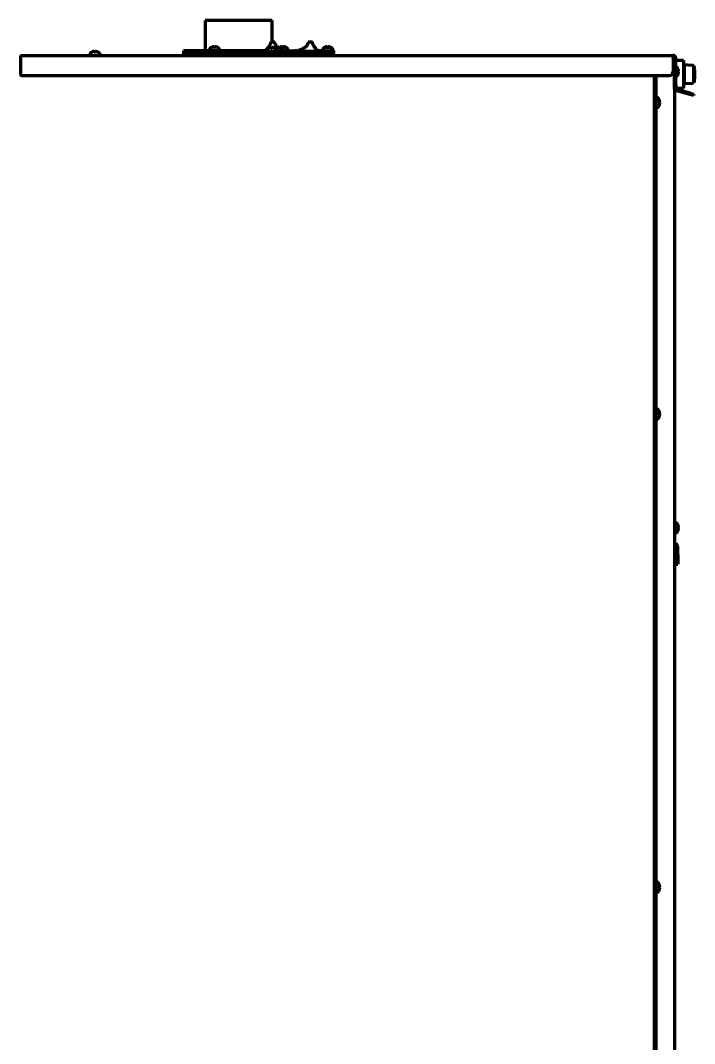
# Model space of a CAD drawing. Header units: inches. Extents: x 904 to 7172, y 213 to 5528.
# Drawn here: x 1658 to 2161, y 2969 to 3731 of the extents above; entities that cross this region are included whole.
import ezdxf

# ---------------------------------------------------------------- set-up
doc = ezdxf.new("R2010")
doc.units = ezdxf.units.IN

msp = doc.modelspace()

# ---------------------------------------------------------------- linework, layer by layer
at = {"linetype": 'Continuous', "lineweight": 70}
for p, q in [((1820.96, 3731.32), (1795.96, 3731.32)), ((1795.96, 3731.32), (1795.96, 3708.72)), ((1845.96, 3731.32), (1820.96, 3731.32)), ((1845.96, 3715.42), (1845.96, 3731.32)), ((1844.85, 3715.42), (1847.96, 3715.42)), ((1872.96, 3715.42), (1876.07, 3715.42)), ((1711.46, 3707.67), (1711.46, 3707.7)), ((1716.06, 3707.7), (1716.06, 3707.67)), ((1784.45, 3706.22), (1778.96, 3706.22)), ((1778.96, 3706.22), (1778.96, 3705.22)), ((1826.96, 3708.72), (1779.96, 3708.72)), ((1779.96, 3708.72), (1779.96, 3707.22)), ((1826.96, 3707.22), (1779.96, 3707.22)), ((1826.46, 3706.22), (1784.45, 3706.22)), ((1795.96, 3707.22), (1795.96, 3706.22)), ((1798.96, 3709.32), (1798.96, 3709.12)), ((1800.66, 3711.17), (1800.66, 3711.2)), ((1801.36, 3706.41), (1801.03, 3706.22)), ((1801.21, 3707.22), (1801.36, 3707.13)), ((1801.36, 3707.13), (1801.36, 3706.41)), ((1801.36, 3707.13), (1804.56, 3707.13)), ((1804.56, 3706.41), (1801.36, 3706.41)), ((1804.56, 3707.13), (1804.71, 3707.22)), ((1804.56, 3706.41), (1804.56, 3707.13)), ((1804.89, 3706.22), (1804.56, 3706.41)), ((1805.26, 3711.2), (1805.26, 3711.17)), ((1806.96, 3709.12), (1806.96, 3709.32)), ((1888.04, 3706.22), (1826.46, 3706.22)), ((1826.46, 3706.22), (1826.46, 3705.22)), ((1840.22, 3708.72), (1826.96, 3708.72)), ((1826.96, 3708.72), (1826.96, 3708.22)), ((1891.96, 3708.22), (1826.96, 3708.22)), ((1826.96, 3708.22), (1826.96, 3706.72)), ((1859.46, 3706.72), (1826.96, 3706.72)), ((1840.46, 3708.57), (1840.46, 3708.22)), ((1840.46, 3706.72), (1840.46, 3706.22)), ((1841.46, 3708.82), (1841.46, 3708.62)), ((1843.16, 3710.67), (1843.16, 3710.7)), ((1843.71, 3706.72), (1843.86, 3706.63)), ((1843.86, 3706.63), (1843.86, 3706.22)), ((1843.86, 3706.63), (1847.06, 3706.63)), ((1847.06, 3706.63), (1847.21, 3706.72)), ((1847.06, 3706.22), (1847.06, 3706.63)), ((1847.76, 3710.7), (1847.76, 3710.67)), ((1849.46, 3708.62), (1849.46, 3708.82)), ((1851.66, 3711.17), (1851.66, 3711.2)), ((1856.26, 3711.2), (1856.26, 3711.17)), ((1857.96, 3709.12), (1857.96, 3709.32)), ((1891.96, 3706.72), (1859.46, 3706.72)), ((1880.46, 3708.22), (1880.46, 3708.57)), ((1880.46, 3706.22), (1880.46, 3706.72)), ((1883.46, 3708.72), (1880.68, 3708.72)), ((1883.46, 3709.32), (1883.46, 3709.12)), ((1883.46, 3709.12), (1883.49, 3708.97)), ((1883.46, 3708.82), (1883.46, 3708.62)), ((1885.16, 3711.17), (1885.16, 3711.2)), ((1885.16, 3710.67), (1885.16, 3710.7)), ((1885.86, 3706.41), (1885.53, 3706.22)), ((1885.71, 3706.72), (1885.86, 3706.63)), ((1885.86, 3706.63), (1885.86, 3706.22)), ((1885.86, 3706.63), (1889.06, 3706.63)), ((1892.46, 3706.22), (1888.04, 3706.22)), ((1889.06, 3706.63), (1889.21, 3706.72)), ((1889.06, 3706.22), (1889.06, 3706.63)), ((1889.39, 3706.22), (1889.06, 3706.41)), ((1889.76, 3711.2), (1889.76, 3711.17)), ((1889.76, 3710.7), (1889.76, 3710.67)), ((1891.43, 3708.97), (1891.46, 3709.12)), ((1891.46, 3709.12), (1891.46, 3709.32)), ((1891.46, 3708.62), (1891.46, 3708.82)), ((1891.96, 3708.72), (1891.46, 3708.72)), ((1891.96, 3708.22), (1891.96, 3708.72)), ((1891.96, 3706.72), (1891.96, 3708.22)), ((1892.46, 3705.22), (1892.46, 3706.22)), ((1658.26, 3705.22), (1658.26, 3703.12)), ((1658.26, 3705.22), (2145.06, 3705.22)), ((1658.26, 3703.12), (1658.26, 3691.22)), ((1709.76, 3705.82), (1709.76, 3705.62)), ((1717.76, 3705.62), (1717.76, 3705.82)), ((1892.46, 3705.32), (1914.46, 3705.32)), ((1914.46, 3705.22), (1914.46, 3705.32)), ((1914.46, 3705.32), (1964.46, 3705.32)), ((1964.46, 3705.22), (1964.46, 3705.32)), ((2145.06, 3705.22), (2145.06, 3703.12)), ((2145.06, 3703.12), (2145.06, 3693.22)), ((2147.06, 3703.22), (2146.06, 3703.22)), ((2146.06, 3683.22), (2146.06, 3703.22)), ((2146.06, 3701.52), (2146.06, 2377.32)), ((2147.06, 3683.22), (2147.06, 3703.22)), ((2152.66, 3701.55), (2147.06, 3701.55)), ((2152.66, 3701.55), (2152.66, 3691.22)), ((2153.24, 3698.23), (2152.66, 3701.55)), ((2146.06, 3697.22), (2146.06, 3697.22)), ((2148.5, 3695.42), (2148.54, 3695.42)), ((2152.66, 3691.22), (2152.66, 3680.89)), ((2153.24, 3698.23), (2153.24, 3691.22)), ((2159.53, 3697.79), (2153.24, 3698.23)), ((2153.24, 3691.22), (2153.24, 3684.21)), ((2159.53, 3697.79), (2159.53, 3697.72)), ((2159.53, 3697.72), (2160.54, 3697.64)), ((2160.03, 3697.68), (2159.53, 3697.72)), ((2160.54, 3684.8), (2160.54, 3697.64)), ((1659.26, 3690.22), (2142.06, 3690.22)), ((2131.06, 2038.72), (2131.06, 3690.22)), ((2131.26, 3690.22), (2131.26, 2379.32)), ((2132.06, 3690.22), (2132.06, 2379.32)), ((2146.06, 3685.22), (2146.06, 3685.22)), ((2148.54, 3690.82), (2148.5, 3690.82)), ((2152.66, 3680.89), (2153.24, 3684.21)), ((2153.24, 3684.21), (2159.53, 3684.65)), ((2160.54, 3684.8), (2159.53, 3684.73)), ((2159.53, 3684.73), (2159.53, 3684.65)), ((2146.06, 3680.22), (2146.06, 3683.22)), ((2147.06, 3680.22), (2146.06, 3680.22)), ((2147.06, 3683.22), (2147.06, 3680.22)), ((2147.06, 3680.89), (2152.66, 3680.89)), ((2157.39, 3676.15), (2147.54, 3678.79)), ((2157.65, 3677.12), (2147.8, 3679.76)), ((2160.29, 3675.37), (2157.39, 3676.15)), ((2157.65, 3677.12), (2160.55, 3676.34)), ((2160.55, 3676.34), (2160.29, 3675.37)), ((2131.15, 3671.72), (2131.06, 3671.88)), ((2131.06, 3668.37), (2131.15, 3668.52)), ((2131.26, 3671.72), (2131.15, 3671.72)), ((2131.15, 3668.52), (2131.15, 3671.72)), ((2131.15, 3668.52), (2131.26, 3668.52)), ((2132.66, 3674.12), (2132.46, 3674.12)), ((2134.5, 3672.42), (2134.54, 3672.42)), ((2132.46, 3666.12), (2132.66, 3666.12)), ((2134.54, 3667.82), (2134.5, 3667.82)), ((2131.15, 3439.52), (2131.06, 3439.68)), ((2131.26, 3439.52), (2131.15, 3439.52)), ((2131.15, 3436.32), (2131.15, 3439.52)), ((2132.66, 3441.92), (2132.46, 3441.92)), ((2134.5, 3440.22), (2134.54, 3440.22)), ((2131.06, 3436.17), (2131.15, 3436.32)), ((2131.15, 3436.32), (2131.26, 3436.32)), ((2132.46, 3433.92), (2132.66, 3433.92)), ((2134.54, 3435.62), (2134.5, 3435.62)), ((2146.66, 3357.12), (2146.46, 3357.12)), ((2148.5, 3355.42), (2148.54, 3355.42)), ((2146.46, 3349.12), (2146.66, 3349.12)), ((2148.54, 3350.82), (2148.5, 3350.82)), ((2146.06, 3341.41), (2146.54, 3341.32)), ((2146.06, 3340.4), (2146.37, 3340.34)), ((2147.2, 3339.39), (2147.63, 3327.02)), ((2148.2, 3339.43), (2148.63, 3327.05)), ((2147.66, 3326.02), (2147.63, 3327.02)), ((2147.66, 3326.02), (2148.66, 3326.05)), ((2148.63, 3327.05), (2148.66, 3326.05)), ((2132.66, 3089.22), (2132.46, 3089.22)), ((2131.15, 3086.82), (2131.06, 3086.98)), ((2131.06, 3083.47), (2131.15, 3083.62)), ((2131.26, 3086.82), (2131.15, 3086.82)), ((2131.15, 3083.62), (2131.15, 3086.82)), ((2131.15, 3083.62), (2131.26, 3083.62)), ((2132.46, 3081.22), (2132.66, 3081.22)), ((2134.5, 3087.52), (2134.54, 3087.52)), ((2134.54, 3082.92), (2134.5, 3082.92))]:
    msp.add_line(p, q, dxfattribs=at)
for centre, radius, start, end in [((1713.96, 3703.6), 4.8, 121.58373, 149.69882), ((1713.76, 3703.92), 3.78, 90.00345, 97.60407), ((1713.76, 3703.92), 3.78, 82.39595, 89.99653), ((1713.56, 3703.6), 4.8, 30.30118, 58.41865), ((1799.36, 3709.32), 0.4, 149.69882, 180), ((1799.36, 3709.12), 0.4, 180, 270), ((1803.16, 3707.1), 4.8, 121.58373, 149.69882), ((1802.96, 3707.42), 3.78, 90.00345, 97.60407), ((1802.96, 3707.42), 3.78, 82.39595, 89.99653), ((1802.76, 3707.1), 4.8, 30.30118, 58.41865), ((1806.56, 3709.12), 0.4, 270, 0), ((1806.56, 3709.32), 0.4, 0, 30.30118), ((1841.86, 3708.82), 0.4, 149.69882, 180), ((1841.86, 3708.62), 0.4, 180, 270), ((1845.66, 3706.6), 4.8, 121.58373, 149.69882), ((1845.46, 3706.92), 3.78, 90.00345, 97.60407), ((1845.46, 3706.92), 3.78, 82.39595, 89.99653), ((1845.26, 3706.6), 4.8, 30.30118, 58.41865), ((1849.06, 3708.62), 0.4, 270, 0), ((1849.06, 3708.82), 0.4, 0, 30.30118), ((1854.16, 3707.1), 4.8, 121.58373, 129.39094), ((1853.96, 3707.42), 3.78, 90.00345, 97.60407), ((1853.96, 3707.42), 3.78, 82.39595, 89.99653), ((1853.76, 3707.1), 4.8, 30.30118, 58.41865), ((1857.56, 3709.32), 0.4, 0, 30.30118), ((1883.86, 3709.32), 0.4, 149.69882, 180), ((1883.86, 3708.82), 0.4, 149.69882, 180), ((1883.86, 3708.62), 0.4, 180, 270), ((1887.66, 3707.1), 4.8, 121.58373, 149.69882), ((1887.66, 3706.6), 4.8, 121.58373, 149.69882), ((1887.46, 3707.42), 3.78, 90.00345, 97.60407), ((1887.46, 3706.92), 3.78, 90.00345, 97.60407), ((1887.46, 3707.42), 3.78, 82.39595, 89.99653), ((1887.46, 3706.92), 3.78, 82.39595, 89.99653), ((1887.26, 3707.1), 4.8, 30.30118, 58.41865), ((1887.26, 3706.6), 4.8, 30.30118, 58.41865), ((1891.06, 3708.62), 0.4, 270, 0), ((1891.06, 3709.32), 0.4, 0, 30.30118), ((1891.06, 3708.82), 0.4, 0, 30.30118), ((1710.16, 3705.82), 0.4, 149.69882, 180), ((1710.16, 3705.62), 0.4, 180, 270), ((1717.36, 3705.62), 0.4, 270, 0), ((1717.36, 3705.82), 0.4, 0, 30.30118), ((2144.44, 3692.92), 4.8, 31.58373, 56.91762), ((2144.76, 3693.12), 3.78, 0.00345, 7.60407), ((2144.76, 3693.12), 3.78, 352.39595, 359.99653), ((2144.44, 3693.32), 4.8, 303.08262, 328.41865), ((2148.06, 3680.72), 2, 194.45742, 255), ((2148.06, 3680.72), 1, 180, 255), ((2132.46, 3673.72), 0.4, 90, 180), ((2132.66, 3673.72), 0.4, 59.69882, 90), ((2130.44, 3669.92), 4.8, 31.58373, 59.69882), ((2130.76, 3670.12), 3.78, 0.00345, 7.60407), ((2130.76, 3670.12), 3.78, 352.39595, 359.99653), ((2132.46, 3666.52), 0.4, 180, 270), ((2132.66, 3666.52), 0.4, 270, 300.30118), ((2130.44, 3670.32), 4.8, 300.30118, 328.41865), ((2132.46, 3441.52), 0.4, 90, 180), ((2132.66, 3441.52), 0.4, 59.69882, 90), ((2130.44, 3437.72), 4.8, 31.58373, 59.69882), ((2132.46, 3434.32), 0.4, 180, 270), ((2132.66, 3434.32), 0.4, 270, 300.30118), ((2130.44, 3438.12), 4.8, 300.30118, 328.41865), ((2130.76, 3437.92), 3.78, 0.00345, 7.60407), ((2130.76, 3437.92), 3.78, 352.39595, 359.99653), ((2146.46, 3356.72), 0.4, 90, 180), ((2146.66, 3356.72), 0.4, 59.69882, 90), ((2144.44, 3352.92), 4.8, 31.58373, 59.69882), ((2146.46, 3349.52), 0.4, 180, 270), ((2146.66, 3349.52), 0.4, 270, 300.30118), ((2144.44, 3353.32), 4.8, 300.30118, 328.41865), ((2144.76, 3353.12), 3.78, 0.00345, 7.60407), ((2144.76, 3353.12), 3.78, 352.39595, 359.99653), ((2146.2, 3339.36), 1, 2, 80), ((2146.2, 3339.36), 2, 2, 80), ((2132.46, 3088.82), 0.4, 90, 180), ((2132.66, 3088.82), 0.4, 59.69882, 90), ((2130.44, 3085.02), 4.8, 31.58373, 59.69882), ((2132.46, 3081.62), 0.4, 180, 270), ((2132.66, 3081.62), 0.4, 270, 300.30118), ((2130.44, 3085.42), 4.8, 300.30118, 328.41865), ((2130.76, 3085.22), 3.78, 0.00345, 7.60407), ((2130.76, 3085.22), 3.78, 352.39595, 359.99653)]:
    msp.add_arc(centre, radius, start, end, dxfattribs=at)
for centre, major_axis, start_param, end_param in [((1659.26, 3691.22), (1, 0), 3.141593, 4.712389), ((2142.06, 3693.22), (3, 0), 4.712389, 6.283185)]:
    msp.add_ellipse(centre, major_axis=major_axis, ratio=0.99863, start_param=start_param, end_param=end_param, dxfattribs=at)
for points, knots in [([(1844.85, 3715.42), (1844.85, 3715.25), (1844.84, 3715.08), (1844.8, 3714.74), (1844.77, 3714.57), (1844.73, 3714.37), (1844.72, 3714.33), (1844.7, 3714.25), (1844.67, 3714.13), (1844.64, 3714.01), (1844.57, 3713.78), (1844.52, 3713.63), (1844.41, 3713.35), (1844.35, 3713.21), (1844.22, 3712.94), (1844.15, 3712.81), (1844.02, 3712.56), (1843.95, 3712.44), (1843.81, 3712.2), (1843.74, 3712.09), (1843.6, 3711.87), (1843.53, 3711.76), (1843.42, 3711.61), (1843.37, 3711.53), (1843.31, 3711.46), (1843.28, 3711.41), (1843.26, 3711.39), (1843.1, 3711.17), (1842.95, 3710.99), (1842.68, 3710.65), (1842.54, 3710.5), (1842.28, 3710.2), (1842.15, 3710.07), (1841.97, 3709.87), (1841.91, 3709.81), (1841.82, 3709.72), (1841.79, 3709.69), (1841.73, 3709.64), (1841.7, 3709.61), (1841.57, 3709.47), (1841.46, 3709.37), (1841.27, 3709.18), (1841.18, 3709.09), (1841.01, 3708.94), (1840.94, 3708.87), (1840.8, 3708.74), (1840.74, 3708.69), (1840.68, 3708.63), (1840.67, 3708.61), (1840.64, 3708.59), (1840.61, 3708.56), (1840.58, 3708.53), (1840.53, 3708.49), (1840.48, 3708.44), (1840.46, 3708.42), (1840.46, 3708.42), (1840.46, 3708.42)], [0, 0, 0, 0, 0.031247, 0.031247, 0.062494, 0.062494, 0.070306, 0.070306, 0.078118, 0.093741, 0.093741, 0.124988, 0.124988, 0.156235, 0.156235, 0.187482, 0.187482, 0.218729, 0.218729, 0.249977, 0.249977, 0.281224, 0.281224, 0.296847, 0.304659, 0.304659, 0.312471, 0.312471, 0.374965, 0.374965, 0.437459, 0.437459, 0.499953, 0.499953, 0.5312, 0.5312, 0.546824, 0.546824, 0.562447, 0.562447, 0.624941, 0.624941, 0.687436, 0.687436, 0.74993, 0.74993, 0.812424, 0.812424, 0.828047, 0.828047, 0.843671, 0.874918, 0.874918, 0.937412, 0.999906, 1, 1, 1, 1]), ([(1872.96, 3715.42), (1872.96, 3715.25), (1872.95, 3715.08), (1872.9, 3714.74), (1872.87, 3714.57), (1872.81, 3714.37), (1872.8, 3714.33), (1872.78, 3714.25), (1872.74, 3714.13), (1872.7, 3714.01), (1872.61, 3713.78), (1872.54, 3713.63), (1872.39, 3713.35), (1872.31, 3713.21), (1872.13, 3712.94), (1872.04, 3712.81), (1871.85, 3712.56), (1871.75, 3712.44), (1871.55, 3712.2), (1871.44, 3712.09), (1871.22, 3711.87), (1871.11, 3711.77), (1870.94, 3711.61), (1870.85, 3711.53), (1870.76, 3711.46), (1870.7, 3711.41), (1870.67, 3711.39), (1870.39, 3711.17), (1870.14, 3710.99), (1869.62, 3710.65), (1869.35, 3710.5), (1868.8, 3710.2), (1868.52, 3710.07), (1868.08, 3709.88), (1867.93, 3709.81), (1867.71, 3709.72), (1867.64, 3709.7), (1867.49, 3709.64), (1867.41, 3709.61), (1867.03, 3709.47), (1866.72, 3709.37), (1866.1, 3709.18), (1865.78, 3709.09), (1865.14, 3708.94), (1864.82, 3708.87), (1864.16, 3708.74), (1863.83, 3708.69), (1863.41, 3708.63), (1863.33, 3708.61), (1863.16, 3708.59), (1862.91, 3708.56), (1862.66, 3708.53), (1862.15, 3708.49), (1861.81, 3708.46), (1861.3, 3708.44), (1861.13, 3708.43), (1860.79, 3708.42), (1860.62, 3708.42), (1860.1, 3708.42), (1859.76, 3708.43), (1859.08, 3708.46), (1858.41, 3708.51), (1857.75, 3708.59), (1857.08, 3708.69), (1856.76, 3708.74), (1856.26, 3708.84), (1856.1, 3708.87), (1855.86, 3708.92), (1855.78, 3708.94), (1855.61, 3708.98), (1855.53, 3709), (1855.13, 3709.1), (1854.81, 3709.18), (1854.19, 3709.37), (1853.89, 3709.47), (1853.29, 3709.69), (1852.99, 3709.81), (1852.41, 3710.06), (1852.13, 3710.2), (1851.72, 3710.42), (1851.58, 3710.49), (1851.38, 3710.61), (1851.31, 3710.65), (1851.18, 3710.73), (1851.11, 3710.78), (1850.78, 3710.99), (1850.53, 3711.17), (1850.16, 3711.46), (1850.04, 3711.56), (1849.81, 3711.76), (1849.7, 3711.87), (1849.53, 3712.03), (1849.48, 3712.09), (1849.37, 3712.2), (1849.32, 3712.26), (1849.16, 3712.44), (1849.07, 3712.56), (1848.88, 3712.81), (1848.78, 3712.94), (1848.61, 3713.2), (1848.53, 3713.34), (1848.44, 3713.52), (1848.42, 3713.56), (1848.38, 3713.63), (1848.37, 3713.67), (1848.32, 3713.78), (1848.28, 3713.86), (1848.19, 3714.09), (1848.14, 3714.24), (1848.07, 3714.49), (1848.05, 3714.57), (1848.03, 3714.7), (1848.02, 3714.74), (1848.01, 3714.82), (1848, 3714.86), (1847.97, 3715.08), (1847.96, 3715.25), (1847.96, 3715.42)], [0, 0, 0, 0, 0.015625, 0.015625, 0.03125, 0.03125, 0.035156, 0.035156, 0.039062, 0.046875, 0.046875, 0.0625, 0.0625, 0.078125, 0.078125, 0.09375, 0.09375, 0.109375, 0.109375, 0.125, 0.125, 0.140625, 0.140625, 0.148438, 0.152344, 0.152344, 0.15625, 0.15625, 0.1875, 0.1875, 0.21875, 0.21875, 0.25, 0.25, 0.265625, 0.265625, 0.273438, 0.273438, 0.28125, 0.28125, 0.3125, 0.3125, 0.34375, 0.34375, 0.375, 0.375, 0.40625, 0.40625, 0.414063, 0.414063, 0.421875, 0.4375, 0.4375, 0.46875, 0.46875, 0.484375, 0.484375, 0.5, 0.5, 0.53125, 0.53125, 0.5625, 0.59375, 0.59375, 0.625, 0.625, 0.640625, 0.640625, 0.648438, 0.648438, 0.65625, 0.65625, 0.6875, 0.6875, 0.71875, 0.71875, 0.75, 0.75, 0.78125, 0.78125, 0.796875, 0.796875, 0.804688, 0.804688, 0.8125, 0.8125, 0.84375, 0.84375, 0.859375, 0.859375, 0.875, 0.875, 0.882813, 0.882813, 0.890625, 0.890625, 0.90625, 0.90625, 0.921875, 0.921875, 0.9375, 0.9375, 0.941406, 0.941406, 0.945313, 0.945313, 0.953125, 0.953125, 0.96875, 0.96875, 0.976563, 0.976563, 0.980469, 0.980469, 0.984375, 0.984375, 1, 1, 1, 1]), ([(1880.46, 3708.42), (1880.46, 3708.42), (1880.44, 3708.44), (1880.39, 3708.49), (1880.35, 3708.53), (1880.34, 3708.53), (1880.32, 3708.55), (1880.29, 3708.58), (1880.25, 3708.61), (1880.18, 3708.69), (1880.12, 3708.74), (1879.98, 3708.87), (1879.91, 3708.94), (1879.74, 3709.09), (1879.65, 3709.18), (1879.46, 3709.37), (1879.36, 3709.47), (1879.22, 3709.61), (1879.19, 3709.63), (1879.13, 3709.69), (1879.04, 3709.78), (1878.95, 3709.87), (1878.77, 3710.06), (1878.64, 3710.2), (1878.38, 3710.49), (1878.24, 3710.65), (1877.97, 3710.99), (1877.82, 3711.17), (1877.64, 3711.41), (1877.61, 3711.46), (1877.54, 3711.56), (1877.5, 3711.61), (1877.39, 3711.76), (1877.32, 3711.87), (1877.18, 3712.09), (1877.11, 3712.2), (1876.97, 3712.43), (1876.9, 3712.56), (1876.81, 3712.71), (1876.8, 3712.75), (1876.76, 3712.81), (1876.71, 3712.91), (1876.67, 3713.01), (1876.57, 3713.21), (1876.51, 3713.35), (1876.4, 3713.63), (1876.35, 3713.78), (1876.29, 3713.97), (1876.28, 3714.01), (1876.26, 3714.09), (1876.25, 3714.13), (1876.22, 3714.25), (1876.2, 3714.33), (1876.15, 3714.57), (1876.12, 3714.74), (1876.1, 3714.95), (1876.09, 3714.99), (1876.08, 3715.08), (1876.08, 3715.12), (1876.07, 3715.25), (1876.07, 3715.33), (1876.07, 3715.42)], [0, 0, 0, 0, 0.062412, 0.124918, 0.124918, 0.140544, 0.140544, 0.156171, 0.187424, 0.187424, 0.24993, 0.24993, 0.312436, 0.312436, 0.374941, 0.374941, 0.437447, 0.437447, 0.453074, 0.453074, 0.4687, 0.499953, 0.499953, 0.562459, 0.562459, 0.624965, 0.624965, 0.687471, 0.687471, 0.703097, 0.703097, 0.718724, 0.718724, 0.749977, 0.749977, 0.781229, 0.781229, 0.812482, 0.812482, 0.820296, 0.820296, 0.828109, 0.843735, 0.843735, 0.874988, 0.874988, 0.906241, 0.906241, 0.914054, 0.914054, 0.921868, 0.921868, 0.937494, 0.937494, 0.968747, 0.968747, 0.97656, 0.97656, 0.984374, 0.984374, 1, 1, 1, 1]), ([(1713.26, 3707.67), (1713.26, 3707.79), (1713.26, 3707.9), (1713.26, 3708.04), (1713.26, 3708.08), (1713.26, 3708.15), (1713.26, 3708.19), (1713.26, 3708.22)], [0, 0, 0, 0, 0.5, 0.5, 0.75, 0.75, 1, 1, 1, 1]), ([(1716.06, 3707.67), (1715.86, 3707.79), (1715.65, 3707.9), (1715.32, 3708.04), (1715.21, 3708.08), (1714.99, 3708.15), (1714.87, 3708.19), (1714.76, 3708.22)], [0, 0, 0, 0, 0.5, 0.5, 0.75, 0.75, 1, 1, 1, 1]), ([(1802.46, 3711.17), (1802.46, 3711.29), (1802.46, 3711.4), (1802.46, 3711.54), (1802.46, 3711.58), (1802.46, 3711.65), (1802.46, 3711.69), (1802.46, 3711.72)], [0, 0, 0, 0, 0.5, 0.5, 0.75, 0.75, 1, 1, 1, 1]), ([(1805.26, 3711.17), (1805.06, 3711.29), (1804.85, 3711.4), (1804.52, 3711.54), (1804.41, 3711.58), (1804.19, 3711.65), (1804.07, 3711.69), (1803.96, 3711.72)], [0, 0, 0, 0, 0.5, 0.5, 0.75, 0.75, 1, 1, 1, 1]), ([(1844.96, 3710.67), (1844.96, 3710.79), (1844.96, 3710.9), (1844.96, 3711.04), (1844.96, 3711.08), (1844.96, 3711.15), (1844.96, 3711.19), (1844.96, 3711.22)], [0, 0, 0, 0, 0.5, 0.5, 0.75, 0.75, 1, 1, 1, 1]), ([(1847.76, 3710.67), (1847.56, 3710.79), (1847.35, 3710.9), (1847.02, 3711.04), (1846.91, 3711.08), (1846.69, 3711.15), (1846.57, 3711.19), (1846.46, 3711.22)], [0, 0, 0, 0, 0.5, 0.5, 0.75, 0.75, 1, 1, 1, 1]), ([(1853.46, 3711.17), (1853.46, 3711.29), (1853.46, 3711.4), (1853.46, 3711.54), (1853.46, 3711.58), (1853.46, 3711.65), (1853.46, 3711.69), (1853.46, 3711.72)], [0, 0, 0, 0, 0.5, 0.5, 0.75, 0.75, 1, 1, 1, 1]), ([(1856.26, 3711.17), (1856.06, 3711.29), (1855.85, 3711.4), (1855.52, 3711.54), (1855.41, 3711.58), (1855.19, 3711.65), (1855.07, 3711.69), (1854.96, 3711.72)], [0, 0, 0, 0, 0.5, 0.5, 0.75, 0.75, 1, 1, 1, 1]), ([(1886.96, 3711.17), (1886.96, 3711.29), (1886.96, 3711.4), (1886.96, 3711.54), (1886.96, 3711.58), (1886.96, 3711.65), (1886.96, 3711.69), (1886.96, 3711.72)], [0, 0, 0, 0, 0.5, 0.5, 0.75, 0.75, 1, 1, 1, 1]), ([(1886.96, 3710.67), (1886.96, 3710.79), (1886.96, 3710.9), (1886.96, 3711.04), (1886.96, 3711.08), (1886.96, 3711.15), (1886.96, 3711.19), (1886.96, 3711.22)], [0, 0, 0, 0, 0.5, 0.5, 0.75, 0.75, 1, 1, 1, 1]), ([(1889.76, 3711.17), (1889.56, 3711.29), (1889.35, 3711.4), (1889.02, 3711.54), (1888.91, 3711.58), (1888.69, 3711.65), (1888.57, 3711.69), (1888.46, 3711.72)], [0, 0, 0, 0, 0.5, 0.5, 0.75, 0.75, 1, 1, 1, 1]), ([(1889.76, 3710.67), (1889.56, 3710.79), (1889.35, 3710.9), (1889.02, 3711.04), (1888.91, 3711.08), (1888.69, 3711.15), (1888.57, 3711.19), (1888.46, 3711.22)], [0, 0, 0, 0, 0.5, 0.5, 0.75, 0.75, 1, 1, 1, 1]), ([(2146.06, 3701.52), (2146.06, 3701.84), (2145.89, 3702.46), (2145.38, 3702.97), (2145.04, 3703.15), (2144.97, 3703.17)], [0, 0, 0, 0, 0.450213, 0.900426, 1, 1, 1, 1]), ([(2145.53, 3702.42), (2145.64, 3702.32), (2145.93, 3702.02), (2146.06, 3701.72), (2146.06, 3701.52)], [0, 0, 0, 0, 0.333333, 1, 1, 1, 1]), ([(2148.5, 3693.62), (2148.63, 3693.62), (2148.74, 3693.62), (2148.87, 3693.62), (2148.92, 3693.62), (2148.99, 3693.62), (2149.03, 3693.62), (2149.06, 3693.62)], [0, 0, 0, 0, 0.5, 0.5, 0.75, 0.75, 1, 1, 1, 1]), ([(2148.5, 3690.82), (2148.63, 3691.02), (2148.74, 3691.23), (2148.87, 3691.56), (2148.92, 3691.67), (2148.99, 3691.89), (2149.03, 3692.01), (2149.06, 3692.12)], [0, 0, 0, 0, 0.5, 0.5, 0.75, 0.75, 1, 1, 1, 1]), ([(2134.5, 3670.62), (2134.63, 3670.62), (2134.74, 3670.62), (2134.87, 3670.62), (2134.92, 3670.62), (2134.99, 3670.62), (2135.03, 3670.62), (2135.06, 3670.62)], [0, 0, 0, 0, 0.5, 0.5, 0.75, 0.75, 1, 1, 1, 1]), ([(2134.5, 3667.82), (2134.63, 3668.02), (2134.74, 3668.23), (2134.87, 3668.56), (2134.92, 3668.67), (2134.99, 3668.89), (2135.03, 3669.01), (2135.06, 3669.12)], [0, 0, 0, 0, 0.5, 0.5, 0.75, 0.75, 1, 1, 1, 1]), ([(2134.5, 3438.42), (2134.63, 3438.42), (2134.74, 3438.42), (2134.87, 3438.42), (2134.92, 3438.42), (2134.99, 3438.42), (2135.03, 3438.42), (2135.06, 3438.42)], [0, 0, 0, 0, 0.5, 0.5, 0.75, 0.75, 1, 1, 1, 1]), ([(2134.5, 3435.62), (2134.63, 3435.82), (2134.74, 3436.03), (2134.87, 3436.36), (2134.92, 3436.47), (2134.99, 3436.69), (2135.03, 3436.81), (2135.06, 3436.92)], [0, 0, 0, 0, 0.5, 0.5, 0.75, 0.75, 1, 1, 1, 1]), ([(2148.5, 3353.62), (2148.63, 3353.62), (2148.74, 3353.62), (2148.87, 3353.62), (2148.92, 3353.62), (2148.99, 3353.62), (2149.03, 3353.62), (2149.06, 3353.62)], [0, 0, 0, 0, 0.5, 0.5, 0.75, 0.75, 1, 1, 1, 1]), ([(2148.5, 3350.82), (2148.63, 3351.02), (2148.74, 3351.23), (2148.87, 3351.56), (2148.92, 3351.67), (2148.99, 3351.89), (2149.03, 3352.01), (2149.06, 3352.12)], [0, 0, 0, 0, 0.5, 0.5, 0.75, 0.75, 1, 1, 1, 1]), ([(2134.5, 3085.72), (2134.63, 3085.72), (2134.74, 3085.72), (2134.87, 3085.72), (2134.92, 3085.72), (2134.99, 3085.72), (2135.03, 3085.72), (2135.06, 3085.72)], [0, 0, 0, 0, 0.5, 0.5, 0.75, 0.75, 1, 1, 1, 1]), ([(2134.5, 3082.92), (2134.63, 3083.12), (2134.74, 3083.33), (2134.87, 3083.66), (2134.92, 3083.77), (2134.99, 3083.99), (2135.03, 3084.11), (2135.06, 3084.22)], [0, 0, 0, 0, 0.5, 0.5, 0.75, 0.75, 1, 1, 1, 1])]:
    msp.add_open_spline(points, degree=3, knots=knots, dxfattribs=at)
for points in [[(1712.76, 3708.22), (1712.71, 3708.2), (1712.6, 3708.17), (1712.44, 3708.12), (1712.28, 3708.07), (1712.12, 3708.01), (1711.97, 3707.94), (1711.81, 3707.86), (1711.65, 3707.78), (1711.52, 3707.71), (1711.46, 3707.67)], [(1713.26, 3708.22), (1713.24, 3708.22), (1713.19, 3708.23), (1713.12, 3708.23), (1713.05, 3708.23), (1712.97, 3708.23), (1712.9, 3708.23), (1712.83, 3708.23), (1712.78, 3708.22), (1712.76, 3708.22)], [(1714.76, 3708.22), (1714.73, 3708.22), (1714.68, 3708.23), (1714.61, 3708.23), (1714.54, 3708.23), (1714.47, 3708.23), (1714.4, 3708.23), (1714.33, 3708.23), (1714.28, 3708.22), (1714.26, 3708.22)], [(1714.26, 3708.22), (1714.26, 3708.2), (1714.26, 3708.17), (1714.26, 3708.12), (1714.26, 3708.07), (1714.26, 3708.01), (1714.26, 3707.94), (1714.26, 3707.86), (1714.26, 3707.78), (1714.26, 3707.71), (1714.26, 3707.67)], [(1801.96, 3711.72), (1801.91, 3711.7), (1801.8, 3711.67), (1801.64, 3711.62), (1801.48, 3711.57), (1801.32, 3711.51), (1801.17, 3711.44), (1801.01, 3711.36), (1800.85, 3711.28), (1800.72, 3711.21), (1800.66, 3711.17)], [(1802.46, 3711.72), (1802.44, 3711.72), (1802.39, 3711.73), (1802.32, 3711.73), (1802.25, 3711.73), (1802.17, 3711.73), (1802.1, 3711.73), (1802.03, 3711.73), (1801.98, 3711.72), (1801.96, 3711.72)], [(1803.96, 3711.72), (1803.93, 3711.72), (1803.88, 3711.73), (1803.81, 3711.73), (1803.74, 3711.73), (1803.67, 3711.73), (1803.6, 3711.73), (1803.53, 3711.73), (1803.48, 3711.72), (1803.46, 3711.72)], [(1803.46, 3711.72), (1803.46, 3711.7), (1803.46, 3711.67), (1803.46, 3711.62), (1803.46, 3711.57), (1803.46, 3711.51), (1803.46, 3711.44), (1803.46, 3711.36), (1803.46, 3711.28), (1803.46, 3711.21), (1803.46, 3711.17)], [(1844.46, 3711.22), (1844.41, 3711.2), (1844.3, 3711.17), (1844.14, 3711.12), (1843.98, 3711.07), (1843.82, 3711.01), (1843.67, 3710.94), (1843.51, 3710.86), (1843.35, 3710.78), (1843.22, 3710.71), (1843.16, 3710.67)], [(1844.96, 3711.22), (1844.94, 3711.22), (1844.89, 3711.23), (1844.82, 3711.23), (1844.75, 3711.23), (1844.67, 3711.23), (1844.6, 3711.23), (1844.53, 3711.23), (1844.48, 3711.22), (1844.46, 3711.22)], [(1846.46, 3711.22), (1846.43, 3711.22), (1846.38, 3711.23), (1846.31, 3711.23), (1846.24, 3711.23), (1846.17, 3711.23), (1846.1, 3711.23), (1846.03, 3711.23), (1845.98, 3711.22), (1845.96, 3711.22)], [(1845.96, 3711.22), (1845.96, 3711.2), (1845.96, 3711.17), (1845.96, 3711.12), (1845.96, 3711.07), (1845.96, 3711.01), (1845.96, 3710.94), (1845.96, 3710.86), (1845.96, 3710.78), (1845.96, 3710.71), (1845.96, 3710.67)], [(1852.96, 3711.72), (1852.91, 3711.7), (1852.8, 3711.67), (1852.64, 3711.62), (1852.48, 3711.57), (1852.32, 3711.51), (1852.17, 3711.44), (1852.01, 3711.36), (1851.85, 3711.28), (1851.72, 3711.21), (1851.66, 3711.17)], [(1853.46, 3711.72), (1853.44, 3711.72), (1853.39, 3711.73), (1853.32, 3711.73), (1853.25, 3711.73), (1853.17, 3711.73), (1853.1, 3711.73), (1853.03, 3711.73), (1852.98, 3711.72), (1852.96, 3711.72)], [(1854.96, 3711.72), (1854.93, 3711.72), (1854.88, 3711.73), (1854.81, 3711.73), (1854.74, 3711.73), (1854.67, 3711.73), (1854.6, 3711.73), (1854.53, 3711.73), (1854.48, 3711.72), (1854.46, 3711.72)], [(1854.46, 3711.72), (1854.46, 3711.7), (1854.46, 3711.67), (1854.46, 3711.62), (1854.46, 3711.57), (1854.46, 3711.51), (1854.46, 3711.44), (1854.46, 3711.36), (1854.46, 3711.28), (1854.46, 3711.21), (1854.46, 3711.17)], [(1886.46, 3711.72), (1886.41, 3711.7), (1886.3, 3711.67), (1886.14, 3711.62), (1885.98, 3711.57), (1885.82, 3711.51), (1885.67, 3711.44), (1885.51, 3711.36), (1885.35, 3711.28), (1885.22, 3711.21), (1885.16, 3711.17)], [(1886.46, 3711.22), (1886.41, 3711.2), (1886.3, 3711.17), (1886.14, 3711.12), (1885.98, 3711.07), (1885.82, 3711.01), (1885.67, 3710.94), (1885.51, 3710.86), (1885.35, 3710.78), (1885.22, 3710.71), (1885.16, 3710.67)], [(1886.96, 3711.72), (1886.94, 3711.72), (1886.89, 3711.73), (1886.82, 3711.73), (1886.75, 3711.73), (1886.67, 3711.73), (1886.6, 3711.73), (1886.53, 3711.73), (1886.48, 3711.72), (1886.46, 3711.72)], [(1886.96, 3711.22), (1886.94, 3711.22), (1886.89, 3711.23), (1886.82, 3711.23), (1886.75, 3711.23), (1886.67, 3711.23), (1886.6, 3711.23), (1886.53, 3711.23), (1886.48, 3711.22), (1886.46, 3711.22)], [(1888.46, 3711.72), (1888.43, 3711.72), (1888.38, 3711.73), (1888.31, 3711.73), (1888.24, 3711.73), (1888.17, 3711.73), (1888.1, 3711.73), (1888.03, 3711.73), (1887.98, 3711.72), (1887.96, 3711.72)], [(1887.96, 3711.72), (1887.96, 3711.7), (1887.96, 3711.67), (1887.96, 3711.62), (1887.96, 3711.57), (1887.96, 3711.51), (1887.96, 3711.44), (1887.96, 3711.36), (1887.96, 3711.28), (1887.96, 3711.21), (1887.96, 3711.17)], [(1888.46, 3711.22), (1888.43, 3711.22), (1888.38, 3711.23), (1888.31, 3711.23), (1888.24, 3711.23), (1888.17, 3711.23), (1888.1, 3711.23), (1888.03, 3711.23), (1887.98, 3711.22), (1887.96, 3711.22)], [(1887.96, 3711.22), (1887.96, 3711.2), (1887.96, 3711.17), (1887.96, 3711.12), (1887.96, 3711.07), (1887.96, 3711.01), (1887.96, 3710.94), (1887.96, 3710.86), (1887.96, 3710.78), (1887.96, 3710.71), (1887.96, 3710.67)], [(2147.06, 3703.22), (2147.06, 3703.29), (2147.05, 3703.43), (2147.02, 3703.64), (2146.97, 3703.84), (2146.89, 3704.04), (2146.79, 3704.22), (2146.68, 3704.4), (2146.55, 3704.56), (2146.4, 3704.71), (2146.24, 3704.84), (2146.06, 3704.96), (2145.87, 3705.05), (2145.68, 3705.13), (2145.48, 3705.18), (2145.27, 3705.21), (2145.13, 3705.22), (2145.06, 3705.22)], [(2146.06, 3703.22), (2146.06, 3703.26), (2146.06, 3703.33), (2146.04, 3703.43), (2146.01, 3703.53), (2145.97, 3703.63), (2145.93, 3703.72), (2145.87, 3703.81), (2145.8, 3703.89), (2145.73, 3703.97), (2145.65, 3704.03), (2145.56, 3704.09), (2145.47, 3704.14), (2145.37, 3704.17), (2145.27, 3704.2), (2145.16, 3704.22), (2145.09, 3704.22), (2145.06, 3704.22)], [(2149.06, 3694.12), (2149.04, 3694.18), (2149.01, 3694.28), (2148.96, 3694.45), (2148.9, 3694.6), (2148.84, 3694.76), (2148.78, 3694.91), (2148.7, 3695.07), (2148.62, 3695.23), (2148.54, 3695.36), (2148.5, 3695.42)], [(2149.06, 3692.62), (2149.04, 3692.62), (2149.01, 3692.62), (2148.96, 3692.62), (2148.9, 3692.62), (2148.84, 3692.62), (2148.78, 3692.62), (2148.7, 3692.62), (2148.62, 3692.62), (2148.54, 3692.62), (2148.5, 3692.62)], [(2149.06, 3693.62), (2149.06, 3693.65), (2149.06, 3693.69), (2149.07, 3693.76), (2149.07, 3693.84), (2149.07, 3693.91), (2149.07, 3693.98), (2149.06, 3694.05), (2149.06, 3694.1), (2149.06, 3694.12)], [(2149.06, 3692.12), (2149.06, 3692.15), (2149.06, 3692.2), (2149.07, 3692.27), (2149.07, 3692.34), (2149.07, 3692.41), (2149.07, 3692.48), (2149.06, 3692.55), (2149.06, 3692.6), (2149.06, 3692.62)], [(2160.54, 3697.64), (2160.58, 3697.38), (2160.64, 3696.86), (2160.72, 3696.16), (2160.79, 3695.51), (2160.84, 3694.9), (2160.89, 3694.35), (2160.92, 3693.85), (2160.95, 3693.38), (2160.98, 3692.97), (2160.99, 3692.59), (2161.01, 3692.26), (2161.02, 3691.97), (2161.02, 3691.71), (2161.03, 3691.47), (2161.03, 3691.22), (2161.03, 3690.97), (2161.02, 3690.73), (2161.02, 3690.48), (2161.01, 3690.18), (2160.99, 3689.85), (2160.98, 3689.48), (2160.95, 3689.06), (2160.92, 3688.6), (2160.89, 3688.09), (2160.84, 3687.54), (2160.79, 3686.94), (2160.72, 3686.29), (2160.64, 3685.58), (2160.58, 3685.07), (2160.54, 3684.8)], [(2135.06, 3671.12), (2135.04, 3671.18), (2135.01, 3671.28), (2134.96, 3671.45), (2134.9, 3671.6), (2134.84, 3671.76), (2134.78, 3671.91), (2134.7, 3672.07), (2134.62, 3672.23), (2134.54, 3672.36), (2134.5, 3672.42)], [(2135.06, 3669.62), (2135.04, 3669.62), (2135.01, 3669.62), (2134.96, 3669.62), (2134.9, 3669.62), (2134.84, 3669.62), (2134.78, 3669.62), (2134.7, 3669.62), (2134.62, 3669.62), (2134.54, 3669.62), (2134.5, 3669.62)], [(2135.06, 3670.62), (2135.06, 3670.65), (2135.06, 3670.69), (2135.07, 3670.76), (2135.07, 3670.84), (2135.07, 3670.91), (2135.07, 3670.98), (2135.06, 3671.05), (2135.06, 3671.1), (2135.06, 3671.12)], [(2135.06, 3669.12), (2135.06, 3669.15), (2135.06, 3669.2), (2135.07, 3669.27), (2135.07, 3669.34), (2135.07, 3669.41), (2135.07, 3669.48), (2135.06, 3669.55), (2135.06, 3669.6), (2135.06, 3669.62)], [(2135.06, 3438.92), (2135.04, 3438.98), (2135.01, 3439.08), (2134.96, 3439.25), (2134.9, 3439.4), (2134.84, 3439.56), (2134.78, 3439.71), (2134.7, 3439.87), (2134.62, 3440.03), (2134.54, 3440.16), (2134.5, 3440.22)], [(2135.06, 3437.42), (2135.04, 3437.42), (2135.01, 3437.42), (2134.96, 3437.42), (2134.9, 3437.42), (2134.84, 3437.42), (2134.78, 3437.42), (2134.7, 3437.42), (2134.62, 3437.42), (2134.54, 3437.42), (2134.5, 3437.42)], [(2135.06, 3438.42), (2135.06, 3438.45), (2135.06, 3438.49), (2135.07, 3438.56), (2135.07, 3438.64), (2135.07, 3438.71), (2135.07, 3438.78), (2135.06, 3438.85), (2135.06, 3438.9), (2135.06, 3438.92)], [(2135.06, 3436.92), (2135.06, 3436.95), (2135.06, 3437), (2135.07, 3437.07), (2135.07, 3437.14), (2135.07, 3437.21), (2135.07, 3437.28), (2135.06, 3437.35), (2135.06, 3437.4), (2135.06, 3437.42)], [(2149.06, 3354.12), (2149.04, 3354.18), (2149.01, 3354.28), (2148.96, 3354.45), (2148.9, 3354.6), (2148.84, 3354.76), (2148.78, 3354.91), (2148.7, 3355.07), (2148.62, 3355.23), (2148.54, 3355.36), (2148.5, 3355.42)], [(2149.06, 3352.62), (2149.04, 3352.62), (2149.01, 3352.62), (2148.96, 3352.62), (2148.9, 3352.62), (2148.84, 3352.62), (2148.78, 3352.62), (2148.7, 3352.62), (2148.62, 3352.62), (2148.54, 3352.62), (2148.5, 3352.62)], [(2149.06, 3353.62), (2149.06, 3353.65), (2149.06, 3353.69), (2149.07, 3353.76), (2149.07, 3353.84), (2149.07, 3353.91), (2149.07, 3353.98), (2149.06, 3354.05), (2149.06, 3354.1), (2149.06, 3354.12)], [(2149.06, 3352.12), (2149.06, 3352.15), (2149.06, 3352.2), (2149.07, 3352.27), (2149.07, 3352.34), (2149.07, 3352.41), (2149.07, 3352.48), (2149.06, 3352.55), (2149.06, 3352.6), (2149.06, 3352.62)], [(2135.06, 3086.22), (2135.04, 3086.28), (2135.01, 3086.38), (2134.96, 3086.55), (2134.9, 3086.7), (2134.84, 3086.86), (2134.78, 3087.01), (2134.7, 3087.17), (2134.62, 3087.33), (2134.54, 3087.46), (2134.5, 3087.52)], [(2135.06, 3084.72), (2135.04, 3084.72), (2135.01, 3084.72), (2134.96, 3084.72), (2134.9, 3084.72), (2134.84, 3084.72), (2134.78, 3084.72), (2134.7, 3084.72), (2134.62, 3084.72), (2134.54, 3084.72), (2134.5, 3084.72)], [(2135.06, 3085.72), (2135.06, 3085.75), (2135.06, 3085.79), (2135.07, 3085.86), (2135.07, 3085.94), (2135.07, 3086.01), (2135.07, 3086.08), (2135.06, 3086.15), (2135.06, 3086.2), (2135.06, 3086.22)], [(2135.06, 3084.22), (2135.06, 3084.25), (2135.06, 3084.3), (2135.07, 3084.37), (2135.07, 3084.44), (2135.07, 3084.51), (2135.07, 3084.58), (2135.06, 3084.65), (2135.06, 3084.7), (2135.06, 3084.72)]]:
    msp.add_open_spline(points, degree=3, dxfattribs=at)

doc.saveas('drawing.dxf')
